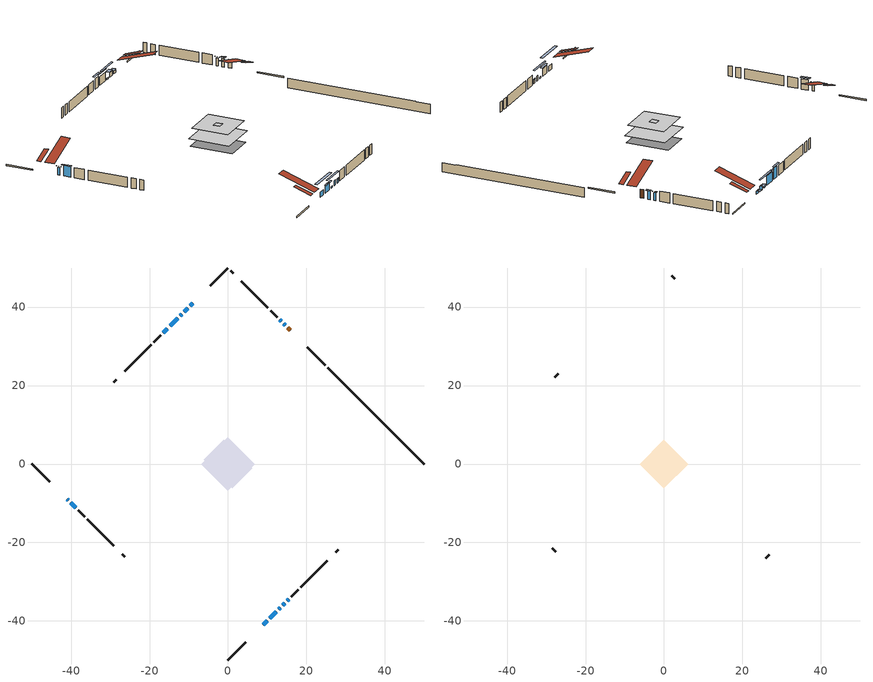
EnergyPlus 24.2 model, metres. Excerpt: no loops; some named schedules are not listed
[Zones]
conditioned space
 floor outside (Floor1 construction): -2.98,0 0,2.98 2.98,0 0,-2.98 z1.25
 floor adiabatic (AdiabaticFloorConstruction): -6.85,0 0,6.85 6.85,0 0,-6.85 z1.25
 floor foundation (Slab1 construction): -6.12,1.06 -1.06,6.12 6.12,-1.06 1.06,-6.12 z-1.04
 wall outside (RimJoist1 construction): 0,-49.94 4.59,-45.36 / -49.94,0 -45.36,-4.59 / 0,49.94 -4.59,45.36 / 24.82,25.12 20.24,29.71 z1.25:1.55
 wall outside (AdiabaticWallConstruction 1): 15.9,34.04 15.24,34.7 z1.25:3.28
 wall outside (AdiabaticWallConstruction): 14.58,35.36 14.19,35.75 z1.25:3.23; -8.92,41.02 -9.57,40.37 z1.25:1.84; -10.23,39.72 -11.09,38.85 z1.25:2.32; 8.92,-41.02 10,-39.94 / 14.01,-35.93 14.46,-35.48 z1.25:2.47; 10.66,-39.28 12.27,-37.67 z1.25:3.03; -41.02,-8.92 -40.69,-9.25 / 13.53,36.41 13.21,36.73 z1.25:3.08; -11.74,38.2 -12.17,37.77 / 12.93,-37.01 13.36,-36.58 z1.25:1.59; -12.83,37.12 -14.77,35.18 z1.25:3.38; -15.42,34.52 -16.54,33.4 z1.25:3.84; -40.04,-9.9 -38.85,-11.09 z1.25:3.74; 15.11,-34.83 15.51,-34.43 z1.25:2.14
 wall outside (Wall1 construction): 16.17,-33.77 17.88,-32.06 / -38.2,-11.75 -36.48,-13.46 / -17.19,32.75 -18.91,31.04 / 12.55,37.39 10.84,39.1 z1.25:3.69
 wall outside (Wall2 construction): 18.53,-31.41 25.29,-24.65 / -35.83,-14.11 -29.07,-20.87 / -19.56,30.38 -26.32,23.62 / 10.18,39.76 3.42,46.52 z1.25:3.69
 wall outside (Wall5 construction): 27.43,-22.51 28.06,-21.88 / -26.93,-23.01 -26.3,-23.64 / -28.46,21.48 -29.09,20.85 / 1.28,48.66 0.66,49.28 z1.25:3.69
 wall foundation (FoundationWall1 construction): 25.48,24.46,-1.04 25.48,24.46,1.25 47.49,2.45,1.25 47.49,2.45,1.13 49.94,0,1.13 49.94,0,-1.04
 window (WindowConstruction): 14.58,35.36 14.19,35.75 z1.25:3.23
 window (WindowConstruction 5): -8.92,41.02 -9.57,40.37 z1.25:1.84
 window (WindowConstruction 6): -10.23,39.71 -11.09,38.85 z1.25:2.32
 window (WindowConstruction 7): 8.92,-41.02 10,-39.94 z1.25:2.47
 window (WindowConstruction 8): 10.66,-39.28 12.27,-37.67 z1.25:3.03
 window (WindowConstruction 9): -41.02,-8.92 -40.69,-9.25 z1.25:3.08
 window (WindowConstruction 12): -11.75,38.2 -12.17,37.77 z1.25:1.59
 window (WindowConstruction 13): 12.93,-37.01 13.35,-36.59 z1.25:1.59
 window (WindowConstruction 1): -12.83,37.12 -14.77,35.18 z1.25:3.38
 window (WindowConstruction 2): -15.42,34.52 -16.54,33.4 z1.25:3.84
 window (WindowConstruction 3): -40.04,-9.9 -38.85,-11.09 z1.25:3.74
 window (WindowConstruction 10): 14.01,-35.93 14.46,-35.48 z1.25:2.47
 window (WindowConstruction 11): 15.12,-34.83 15.51,-34.43 z1.25:2.14
 window (WindowConstruction 4): 13.53,36.41 13.21,36.73 z1.25:3.08
 door (Door): 15.9,34.04 15.24,34.7 z1.25:3.28
 ceiling adiabatic (AdiabaticFloorConstruction): 0,-6.85 6.85,0 0,6.85 -6.85,0 z1.25
 roof outside (Roof1 construction): 6,-43.94,3.69 3.13,-41.08,5.04 2.38,-41.83,5.04 5.24,-44.7,3.69; -43.94,-6,3.69 -41.08,-3.13,5.04 -41.83,-2.38,5.04 -44.7,-5.24,3.69; -6,43.94,3.69 -3.13,41.08,5.04 -2.38,41.83,5.04 -5.24,44.7,3.69; 18.82,31.12,3.69 15.96,28.25,5.04 16.71,27.5,5.04 19.58,30.36,3.69
attic - vented
 floor to conditioned space (Floor2 construction Reversed): -1.16,0 0,1.16 1.16,0 0,-1.16 z3.69
 floor to conditioned space (Floor3 construction Reversed): -6.17,0 0,6.17 6.17,0 0,-6.17 z3.69
 wall outside (Wall3 construction): 25.95,-23.99 26.78,-23.16 / -28.41,-21.53 -27.59,-22.36 / -26.98,22.96 -27.8,22.14 / 2.77,47.17 1.94,48 z1.25:3.69
 roof outside (Roof2 construction): 8.27,-41.68,3.69 2.15,-35.56,6.57 0.54,-37.17,6.57 6.65,-43.29,3.69; -41.68,-8.27,3.69 -35.56,-2.15,6.57 -37.17,-0.54,6.57 -43.29,-6.65,3.69; -8.27,41.68,3.69 -2.15,35.56,6.57 -0.54,37.17,6.57 -6.65,43.29,3.69; 16.56,33.39,3.69 10.44,27.27,6.57 12.05,25.66,6.57 18.17,31.77,3.69
shading: 13.98,35.96 14.79,35.15 15.12,35.47 14.3,36.29 z3.53; -9.67,40.27 -8.82,41.12 -9.46,41.77 -10.32,40.91 z1.98; -11.19,38.75 -10.12,39.82 -10.77,40.46 -11.84,39.39 z2.47; 12.16,-37.78 6.77,-43.18 7.2,-43.61 12.59,-38.21 z5.52; 12.49,-37.46 10.45,-39.49 10.77,-39.82 12.81,-37.78 z3.33; -40.48,-9.46 -41.23,-8.71 -41.34,-8.82 -40.59,-9.56 z3.38; -14.01,35.93 -9.9,40.04 -10.19,40.33 -14.3,36.22 z4.19; 15.2,-34.74 11.09,-38.85 11.38,-39.15 15.49,-35.03 z4.19; -15.2,34.74 -12.39,37.55 -12.61,37.76 -15.41,34.96 z3.99; -16.97,32.97 -14.99,34.95 -15.2,35.16 -17.18,33.18 z4.45; -38.64,-11.3 -40.25,-9.69 -40.68,-10.12 -39.07,-11.73 z4.04; 15.61,-34.33 15.01,-34.93 15.12,-35.04 15.72,-34.43 z2.29; 13,36.94 13.74,36.2 13.85,36.3 13.1,37.05 z3.38
[Building]
Building 1: Terrain=Suburbs
[Site:Location]
Montreal Mirabel Intl AP_QC: Latitude {deg}=45.68; Longitude {deg}=-74.03; Time Zone {hr}=-5; Elevation {m}=82; Keep Site Location Information=Yes
[Site:GroundTemperature:Shallow]
0.642858, -1.75623, -1.94836, -0.80987, 3.76054, 8.30966, 12.2535, 14.7518, 14.9641, 12.9321, 9.08883, 4.67926
[Site:WaterMainsTemperature]
Calculation Method=Schedule; Temperature Schedule=mains temperature schedule
[Material] Roughness=Rough; Thermal Absorptance=0.9
Name | Thickness {m} | Conductivity {W/m-K} | Density {kg/m3} | Specific Heat {J/kg-K} | Solar Absorptance | Visible Absorptance
asphalt or fiberglass shingles | 0.00635 | 0.162714 | 1121.4 | 1465.45 | 0.4 | 0.4
ceiling loosefill ins | 0.169333 | 0.0480833 | 16.02 | 1046.75 | 0.7 | 0.7
ceiling stud and cavity | 0.1397 | 0.156175 | 65.682 | 1177.47 | 0.7 | 0.7
ceiling stud and cavity 1 | 0.1397 | 0.138218 | 65.682 | 1177.47 | 0.7 | 0.7
concrete 4.0 in. | 0.1016 | 1.803125 | 2242.8 | 837.4 | 0.7 | 0.7
concrete 8.0 in. | 0.2032 | 1.803125 | 2242.8 | 837.4 | 0.7 | 0.7
door material | 0.04445 | 0.0451087 | 512.64 | 1214.23 | 0.7 | 0.7
exterior vertical ins | 0.0298413 | 0.029427 | 32.04 | 1214.23 | 0.7 | 0.7
floor covering | 0.0127 | 0.0433444 | 54.468 | 1339.84 | 0.6 | 0.6
floor rigid ins; rim joist rigid ins; wall rigid ins | 0.051816 | 0.029427 | 32.04 | 1214.23 | 0.7 | 0.7
floor rigid ins 1; wall rigid ins 1 | 0.512978 | 0.029427 | 32.04 | 1214.23 | 0.7 | 0.7
floor stud and cavity | 0.1397 | 0.0890235 | 92.3553 | 1139.71 | 0.7 | 0.7
floor stud and cavity 1 | 0.1397 | 1.75129 | 37.0049 | 1207.88 | 0.7 | 0.7
furniture material conditioned space 1 | 0.1524 | 0.115458 | 640.8 | 1214.23 | 0.6 | 0.6
gypsum board | 0.0127 | 0.160291 | 801 | 837.4 | 0.6 | 0.6
gypsum board 1 | 0.0127 | 0.160291 | 801 | 837.4 | 0.7 | 0.7
osb sheathing 0.5 in. | 0.0127 | 0.115458 | 512.64 | 1214.23 | 0.7 | 0.7
osb sheathing 0.75 in. | 0.01905 | 0.115458 | 512.64 | 1214.23 | 0.7 | 0.7
osb sheathing 2.0 in. | 0.0508 | 0.115458 | 512.64 | 1214.23 | 0.7 | 0.7
rim joist stud and cavity | 0.0508 | 0.256263 | 125.044 | 1163.47 | 0.6 | 0.6
roof rigid ins | 0.103632 | 0.029427 | 32.04 | 1214.23 | 0.7 | 0.7
roof stud and cavity | 0.2032 | 0.318096 | 78.34581 | 1123.46 | 0.7 | 0.7
wall stud and cavity | 0.1397 | 0.188455 | 139.0536 | 1170.24 | 0.7 | 0.7
wall stud and cavity 1 | 0.1397 | 0.0810402 | 139.0536 | 1170.24 | 0.7 | 0.7
wall stud and cavity 2 | 0.0889 | 6.1454 | 50.32683 | 1063.81 | 0.6 | 0.6
wall stud and cavity 3 | 0.1397 | 0.119607 | 139.0536 | 1170.24 | 0.7 | 0.7
wall stud and cavity 4 | 0.0889 | 0.380278 | 52.3479 | 1209.89 | 0.7 | 0.7
wall stud and cavity 5 | 0.0889 | 0.391764 | 83.0341 | 1211.67 | 0.7 | 0.7
wood siding | 0.0254 | 0.102417 | 544.68 | 1172.36 | 0.4 | 0.4
wood siding 1 | 0.00254 | 0.102417 | 544.68 | 1172.36 | 0.4 | 0.4
wood siding 2; wood siding 3; wood siding 4 | 0.0254 | 0.102417 | 544.68 | 1172.36 | 0.7 | 0.7
[WindowMaterial:SimpleGlazingSystem]
Name | U-Factor {W/m2-K} | Solar Heat Gain Coefficient
WindowMaterial | 2.96562 | 0.63
WindowMaterial 1 | 2.906 | 0.64
WindowMaterial 10 | 2.765186 | 0.49
WindowMaterial 11 | 8.076955 | 0.45
WindowMaterial 2 | 2.89351 | 0.66
WindowMaterial 3 | 2.963916 | 0.6
WindowMaterial 4 | 2.992306 | 0.6
WindowMaterial 5 | 5.37877 | 0.62
WindowMaterial 6 | 4.53275 | 0.66
WindowMaterial 7 | 4.25509 | 0.68
WindowMaterial 8 | 3.80029 | 0.7
WindowMaterial 9 | 3.10359 | 0.5
[Construction]
AdiabaticFloorConstruction: floor stud and cavity 1, floor rigid ins 1, osb sheathing 0.75 in., floor covering
AdiabaticWallConstruction: wood siding 3, wall rigid ins 1, wall stud and cavity 4, gypsum board
AdiabaticWallConstruction 1: wood siding 4, wall rigid ins 1, wall stud and cavity 4, gypsum board
Door: door material
Floor1 construction: floor stud and cavity, floor rigid ins, osb sheathing 0.75 in., floor covering
Floor2 construction Reversed: gypsum board, ceiling stud and cavity, ceiling loosefill ins
Floor3 construction Reversed: gypsum board, ceiling stud and cavity 1, ceiling loosefill ins
FoundationWall1 construction: concrete 8.0 in., gypsum board 1
furniture construction conditioned space 1: furniture material conditioned space 1
PartitionWallConstruction: gypsum board, wall stud and cavity 5, gypsum board
RimJoist1 construction: wood siding 2, rim joist rigid ins, osb sheathing 2.0 in., rim joist stud and cavity
Roof1 construction: asphalt or fiberglass shingles, roof rigid ins, osb sheathing 0.75 in., roof stud and cavity, gypsum board
Roof2 construction: asphalt or fiberglass shingles
Slab1 construction: concrete 4.0 in.
Wall1 construction: wood siding, wall rigid ins, osb sheathing 0.5 in., wall stud and cavity, gypsum board
Wall2 construction: wood siding, osb sheathing 0.5 in., wall stud and cavity 1, gypsum board
Wall3 construction: wood siding 1, wall stud and cavity 2
Wall5 construction: wood siding, osb sheathing 0.5 in., wall stud and cavity 3, gypsum board
WindowConstruction: WindowMaterial
WindowConstruction 1: WindowMaterial 1
WindowConstruction 10: WindowMaterial 9
WindowConstruction 11: WindowMaterial 10
WindowConstruction 12; WindowConstruction 13: WindowMaterial 11
WindowConstruction 2: WindowMaterial 2
WindowConstruction 3: WindowMaterial 3
WindowConstruction 4; WindowConstruction 9: WindowMaterial 4
WindowConstruction 5: WindowMaterial 5
WindowConstruction 6: WindowMaterial 6
WindowConstruction 7: WindowMaterial 7
WindowConstruction 8: WindowMaterial 8
[Zone] Multiplier=1; Part of Total Floor Area=Yes
Name | Volume {m3}
attic - vented | 36.867
conditioned space | 406.7
[Space]
Name | Zone | Volume {m3}
attic - vented 1 | attic - vented | 36.867
conditioned space 1 | conditioned space | 406.7
[ZoneInfiltration:EffectiveLeakageArea]
infil attic - vented 1: Zone or Space=attic - vented 1; Schedule=Always On Discrete; Effective Air Leakage Area {cm2}=3636.92; Stack Coefficient=0.000369975; Wind Coefficient=1.29959e-05
[ZoneMixing]
whole house fan mix: Zone or Space=attic - vented; Schedule=Always On Continuous; Design Flow Rate Calculation Method=Flow/Zone; Design Flow Rate {m3/s}=0; Source Zone or Space=conditioned space
[SurfaceProperty:ExposedFoundationPerimeter]
Slab1: Exposed Perimeter Calculation Method=TotalExposedPerimeter; Total Exposed Perimeter {m}=34.596
[InternalMass] Zone or ZoneList=conditioned space; Space or SpaceList=conditioned space 1
Name | Construction | Surface Area {m2}
furniture mass conditioned space 1 | furniture construction conditioned space 1 | 73.6839
partition wall mass | PartitionWallConstruction | 184.21
[Lights]
interior lighting: Zone or ZoneList or Space or SpaceList=conditioned space 1; Schedule=interior lighting schedule; Design Level Calculation Method=LightingLevel; Lighting Level {W}=343.2; Return Air Fraction=0; Fraction Radiant=0.6; Fraction Visible=0.2; Fraction Replaceable=1
[People]
occupants: Zone or ZoneList or Space or SpaceList=conditioned space 1; Number of People Schedule=occupants schedule; Number of People Calculation Method=People; Number of People=3; Fraction Radiant=0.314171; Sensible Heat Fraction=0.56303; Activity Level Schedule=occupants activity schedule; Carbon Dioxide Generation Rate {m3/s-W}=0; Enable ASHRAE 55 Comfort Warnings=No; Mean Radiant Temperature Calculation Type=EnclosureAveraged
[ElectricEquipment] Zone or ZoneList or Space or SpaceList=conditioned space 1; Design Level Calculation Method=EquipmentLevel
Name | Schedule | Design Level {W} | Fraction Latent | Fraction Radiant | Fraction Lost
clothes dryer | clothes dryer schedule | 140.772 | 0.015 | 0.081 | 0.85
clothes washer | clothes washer schedule | 32.1985 | 0.03 | 0.162 | 0.7
cooking range | cooking range schedule | 215.147 | 0.08 | 0.432 | 0.2
dishwasher | dishwasher schedule | 66.8632 | 0.3 | 0.18 | 0.4
fridge | fridge schedule | 72.9452 | 0 | 0.6 | 0
mech vent bath fan 0 | mech vent bath fan 0 schedule | 50.2 | 0 | 0 | 1
mech vent house fan | mech vent house fan schedule | 0 | 0 | 0 | 1
mech vent house fan cfis | mech vent house fan cfis schedule | 0 | 0 | 0 | 0
mech vent range fan 0 | mech vent range fan 0 schedule | 57 | 0 | 0 | 1
misc plug loads | misc plug loads schedule | 494.7 | 0.045 | 0.513 | 0.1
whole house fan | Always On Discrete | 0 | 0 | 0 | 1
[OtherEquipment] Zone or ZoneList or Space or SpaceList=conditioned space 1; Design Level Calculation Method=EquipmentLevel
Name | Fuel Type | Schedule | Design Level {W} | Fraction Latent | Fraction Radiant | Fraction Lost
clothes dryer 1 | Electricity | clothes dryer schedule | 0 | 0.015 | 0.081 | 0.85
cooking range 1 | Electricity | cooking range schedule | 0 | 0.08 | 0.432 | 0.2
general water use latent | None | general water use schedule | 62.594 | 1 | 0 | 0
general water use sensible | None | general water use schedule | -61.6891 | 0 | 0.6 | 0
mech vent house fan latent load | None | Always On Discrete | 0 | 1 | 0 | 0
mech vent house fan sensible load | None | Always On Discrete | 0 | 0 | 0 | 0
water heater energy adjustment1 | Electricity | Always On Discrete | 0.01 | 0 | 0 | 1
[ZoneInfiltration:DesignFlowRate] Zone or ZoneList or Space or SpaceList=conditioned space 1; Schedule=Always On Discrete; Design Flow Rate Calculation Method=Flow/Zone; Design Flow Rate {m3/s}=0
infil flow; natural vent flow; whole house fan flow
[ZoneControl:Thermostat]
conditioned space Thermostat: Zone or ZoneList=conditioned space; Control Type Schedule=conditioned space Thermostat Schedule; Control 1=conditioned space temperature setpoint; Temperature Difference Between Cutout And Setpoint {deltaC}=0
[ThermostatSetpoint:DualSetpoint]
conditioned space temperature setpoint: Heating Setpoint Temperature Schedule=heating setpoint; Cooling Setpoint Temperature Schedule=cooling setpoint
[Zone equipment]
conditioned space: electric baseboard
[Foundation:Kiva]
Foundation Kiva 1: Initial Indoor Air Temperature {C}=18; Wall Height Above Grade {m}=1.24998; Wall Depth Below Slab {m}=0.2032; Custom Block Material Name 1=exterior vertical ins; Custom Block Depth 1 {m}=2.28999; Custom Block X Position 1 {m}=0.2159; Custom Block Z Position 1 {m}=0
[Foundation:Kiva:Settings]
Soil Conductivity {W/m-K}=0.849921; Soil Density {kg/m3}=1842.3; Soil Specific Heat {J/kg-K}=418.7; Ground Solar Absorptivity=0.9; Ground Thermal Absorptivity=0.9; Ground Surface Roughness {m}=0.03; Far-Field Width {m}=40; Deep-Ground Boundary Condition=ZeroFlux; Deep-Ground Depth {m}=40; Minimum Cell Dimension {m}=0.2; Maximum Cell Growth Coefficient=3; Simulation Timestep=Timestep
[Exterior:Lights]
exterior lighting: Schedule=exterior lighting schedule; Design Level {W}=75.6
[EnergyManagementSystem:Sensor] Output:Variable or Output:Meter Index Key=conditioned space
Name | Output:Variable or Output:Meter
conditioned_space_clg_unmet_s | Zone Cooling Setpoint Not Met Time
conditioned_space_htg_unmet_s | Zone Heating Setpoint Not Met Time
fridge_tin_s; tin_s; tin_s_1 | Zone Mean Air Temperature
tout_s | Zone Outdoor Air Drybulb Temperature
win_s | Zone Air Humidity Ratio
[Schedule:Constant]
Name | Hourly Value
Always On Continuous; mech vent house fan schedule; mech vent house fan cfis schedule; Always On Discrete | 1
occupants activity schedule | 117.228
fridge schedule | 0
[Schedule:Week:Daily]
interior lighting schedule Week Rule - Jan1-Jan27: interior lighting schedule day, interior lighting schedule day, interior lighting schedule day, interior lighting schedule day, interior lighting schedule day, interior lighting schedule day, interior lighting schedule day, interior lighting schedule default day, interior lighting schedule default day, interior lighting schedule default day, interior lighting schedule default day, interior lighting schedule default day
interior lighting schedule Week Rule - Jan28-Feb3: interior lighting schedule day, interior lighting schedule day, interior lighting schedule day, interior lighting schedule day, interior lighting schedule day 1, interior lighting schedule day 1, interior lighting schedule day 1, interior lighting schedule default day, interior lighting schedule default day, interior lighting schedule default day, interior lighting schedule default day, interior lighting schedule default day
interior lighting schedule Week Rule - Feb4-Feb24: interior lighting schedule day 1, interior lighting schedule day 1, interior lighting schedule day 1, interior lighting schedule day 1, interior lighting schedule day 1, interior lighting schedule day 1, interior lighting schedule day 1, interior lighting schedule default day, interior lighting schedule default day, interior lighting schedule default day, interior lighting schedule default day, interior lighting schedule default day
interior lighting schedule Week Rule - Feb25-Mar3: interior lighting schedule day 1, interior lighting schedule day 1, interior lighting schedule day 1, interior lighting schedule day 1, interior lighting schedule day 2, interior lighting schedule day 2, interior lighting schedule day 2, interior lighting schedule default day, interior lighting schedule default day, interior lighting schedule default day, interior lighting schedule default day, interior lighting schedule default day
interior lighting schedule Week Rule - Mar4-Mar31: interior lighting schedule day 2, interior lighting schedule day 2, interior lighting schedule day 2, interior lighting schedule day 2, interior lighting schedule day 2, interior lighting schedule day 2, interior lighting schedule day 2, interior lighting schedule default day, interior lighting schedule default day, interior lighting schedule default day, interior lighting schedule default day, interior lighting schedule default day
interior lighting schedule Week Rule - Apr1-Apr28: interior lighting schedule day 3, interior lighting schedule day 3, interior lighting schedule day 3, interior lighting schedule day 3, interior lighting schedule day 3, interior lighting schedule day 3, interior lighting schedule day 3, interior lighting schedule default day, interior lighting schedule default day, interior lighting schedule default day, interior lighting schedule default day, interior lighting schedule default day
interior lighting schedule Week Rule - Apr29-May5: interior lighting schedule day 3, interior lighting schedule day 3, interior lighting schedule day 4, interior lighting schedule day 4, interior lighting schedule day 4, interior lighting schedule day 4, interior lighting schedule day 4, interior lighting schedule default day, interior lighting schedule default day, interior lighting schedule default day, interior lighting schedule default day, interior lighting schedule default day
interior lighting schedule Week Rule - May6-May26: interior lighting schedule day 4, interior lighting schedule day 4, interior lighting schedule day 4, interior lighting schedule day 4, interior lighting schedule day 4, interior lighting schedule day 4, interior lighting schedule day 4, interior lighting schedule default day, interior lighting schedule default day, interior lighting schedule default day, interior lighting schedule default day, interior lighting schedule default day
interior lighting schedule Week Rule - May27-Jun2: interior lighting schedule day 4, interior lighting schedule day 4, interior lighting schedule day 4, interior lighting schedule day 4, interior lighting schedule day 4, interior lighting schedule day 5, interior lighting schedule day 5, interior lighting schedule default day, interior lighting schedule default day, interior lighting schedule default day, interior lighting schedule default day, interior lighting schedule default day
interior lighting schedule Week Rule - Jun3-Jun30: interior lighting schedule day 5, interior lighting schedule day 5, interior lighting schedule day 5, interior lighting schedule day 5, interior lighting schedule day 5, interior lighting schedule day 5, interior lighting schedule day 5, interior lighting schedule default day, interior lighting schedule default day, interior lighting schedule default day, interior lighting schedule default day, interior lighting schedule default day
interior lighting schedule Week Rule - Jul1-Jul28: interior lighting schedule day 6, interior lighting schedule day 6, interior lighting schedule day 6, interior lighting schedule day 6, interior lighting schedule day 6, interior lighting schedule day 6, interior lighting schedule day 6, interior lighting schedule default day, interior lighting schedule default day, interior lighting schedule default day, interior lighting schedule default day, interior lighting schedule default day
interior lighting schedule Week Rule - Jul29-Aug4: interior lighting schedule day 6, interior lighting schedule day 6, interior lighting schedule day 6, interior lighting schedule day 7, interior lighting schedule day 7, interior lighting schedule day 7, interior lighting schedule day 7, interior lighting schedule default day, interior lighting schedule default day, interior lighting schedule default day, interior lighting schedule default day, interior lighting schedule default day
interior lighting schedule Week Rule - Aug5-Aug25: interior lighting schedule day 7, interior lighting schedule day 7, interior lighting schedule day 7, interior lighting schedule day 7, interior lighting schedule day 7, interior lighting schedule day 7, interior lighting schedule day 7, interior lighting schedule default day, interior lighting schedule default day, interior lighting schedule default day, interior lighting schedule default day, interior lighting schedule default day
interior lighting schedule Week Rule - Aug26-Sep1: interior lighting schedule day 7, interior lighting schedule day 7, interior lighting schedule day 7, interior lighting schedule day 7, interior lighting schedule day 7, interior lighting schedule day 7, interior lighting schedule day 8, interior lighting schedule default day, interior lighting schedule default day, interior lighting schedule default day, interior lighting schedule default day, interior lighting schedule default day
interior lighting schedule Week Rule - Sep2-Sep29: interior lighting schedule day 8, interior lighting schedule day 8, interior lighting schedule day 8, interior lighting schedule day 8, interior lighting schedule day 8, interior lighting schedule day 8, interior lighting schedule day 8, interior lighting schedule default day, interior lighting schedule default day, interior lighting schedule default day, interior lighting schedule default day, interior lighting schedule default day
interior lighting schedule Week Rule - Sep30-Oct6: interior lighting schedule day 8, interior lighting schedule day 9, interior lighting schedule day 9, interior lighting schedule day 9, interior lighting schedule day 9, interior lighting schedule day 9, interior lighting schedule day 9, interior lighting schedule default day, interior lighting schedule default day, interior lighting schedule default day, interior lighting schedule default day, interior lighting schedule default day
interior lighting schedule Week Rule - Oct7-Oct27: interior lighting schedule day 9, interior lighting schedule day 9, interior lighting schedule day 9, interior lighting schedule day 9, interior lighting schedule day 9, interior lighting schedule day 9, interior lighting schedule day 9, interior lighting schedule default day, interior lighting schedule default day, interior lighting schedule default day, interior lighting schedule default day, interior lighting schedule default day
interior lighting schedule Week Rule - Oct28-Nov3: interior lighting schedule day 9, interior lighting schedule day 9, interior lighting schedule day 9, interior lighting schedule day 9, interior lighting schedule day 10, interior lighting schedule day 10, interior lighting schedule day 10, interior lighting schedule default day, interior lighting schedule default day, interior lighting schedule default day, interior lighting schedule default day, interior lighting schedule default day
interior lighting schedule Week Rule - Nov4-Nov24: interior lighting schedule day 10, interior lighting schedule day 10, interior lighting schedule day 10, interior lighting schedule day 10, interior lighting schedule day 10, interior lighting schedule day 10, interior lighting schedule day 10, interior lighting schedule default day, interior lighting schedule default day, interior lighting schedule default day, interior lighting schedule default day, interior lighting schedule default day
interior lighting schedule Week Rule - Nov25-Dec1: interior lighting schedule day 10, interior lighting schedule day 10, interior lighting schedule day 10, interior lighting schedule day 10, interior lighting schedule day 10, interior lighting schedule day 10, interior lighting schedule day 11, interior lighting schedule default day, interior lighting schedule default day, interior lighting schedule default day, interior lighting schedule default day, interior lighting schedule default day
interior lighting schedule Week Rule - Dec2-Dec31: interior lighting schedule day 11, interior lighting schedule day 11, interior lighting schedule day 11, interior lighting schedule day 11, interior lighting schedule day 11, interior lighting schedule day 11, interior lighting schedule day 11, interior lighting schedule default day, interior lighting schedule default day, interior lighting schedule default day, interior lighting schedule default day, interior lighting schedule default day
occupants schedule Week Rule - Jan1-Dec31: occupants schedule day, occupants schedule day, occupants schedule day, occupants schedule day, occupants schedule day, occupants schedule day, occupants schedule day, occupants schedule default day, occupants schedule default day, occupants schedule default day, occupants schedule default day, occupants schedule default day
clothes dryer schedule Week Rule - Jan1-Dec31: clothes dryer schedule day, clothes dryer schedule day, clothes dryer schedule day, clothes dryer schedule day, clothes dryer schedule day, clothes dryer schedule day, clothes dryer schedule day, clothes dryer schedule default day, clothes dryer schedule default day, clothes dryer schedule default day, clothes dryer schedule default day, clothes dryer schedule default day
clothes washer schedule Week Rule - Jan1-Dec31: clothes washer schedule day, clothes washer schedule day, clothes washer schedule day, clothes washer schedule day, clothes washer schedule day, clothes washer schedule day, clothes washer schedule day, clothes washer schedule default day, clothes washer schedule default day, clothes washer schedule default day, clothes washer schedule default day, clothes washer schedule default day
cooking range schedule Week Rule - Jan1-Dec31: cooking range schedule day, cooking range schedule day, cooking range schedule day, cooking range schedule day, cooking range schedule day, cooking range schedule day, cooking range schedule day, cooking range schedule default day, cooking range schedule default day, cooking range schedule default day, cooking range schedule default day, cooking range schedule default day
dishwasher schedule Week Rule - Jan1-Dec31: dishwasher schedule day, dishwasher schedule day, dishwasher schedule day, dishwasher schedule day, dishwasher schedule day, dishwasher schedule day, dishwasher schedule day, dishwasher schedule default day, dishwasher schedule default day, dishwasher schedule default day, dishwasher schedule default day, dishwasher schedule default day
mech vent bath fan 0 schedule Week Rule - Jan1-Dec31: mech vent bath fan 0 schedule day, mech vent bath fan 0 schedule day, mech vent bath fan 0 schedule day, mech vent bath fan 0 schedule day, mech vent bath fan 0 schedule day, mech vent bath fan 0 schedule day, mech vent bath fan 0 schedule day, mech vent bath fan 0 schedule default day, mech vent bath fan 0 schedule default day, mech vent bath fan 0 schedule default day, mech vent bath fan 0 schedule default day, mech vent bath fan 0 schedule default day
mech vent range fan 0 schedule Week Rule - Jan1-Dec31: mech vent range fan 0 schedule day, mech vent range fan 0 schedule day, mech vent range fan 0 schedule day, mech vent range fan 0 schedule day, mech vent range fan 0 schedule day, mech vent range fan 0 schedule day, mech vent range fan 0 schedule day, mech vent range fan 0 schedule default day, mech vent range fan 0 schedule default day, mech vent range fan 0 schedule default day, mech vent range fan 0 schedule default day, mech vent range fan 0 schedule default day
misc plug loads schedule Week Rule - Jan1-Dec31: misc plug loads schedule day, misc plug loads schedule day, misc plug loads schedule day, misc plug loads schedule day, misc plug loads schedule day, misc plug loads schedule day, misc plug loads schedule day, misc plug loads schedule default day, misc plug loads schedule default day, misc plug loads schedule default day, misc plug loads schedule default day, misc plug loads schedule default day
general water use schedule Week Rule - Jan1-Dec31: general water use schedule day, general water use schedule day, general water use schedule day, general water use schedule day, general water use schedule day, general water use schedule day, general water use schedule day, general water use schedule default day, general water use schedule default day, general water use schedule default day, general water use schedule default day, general water use schedule default day
exterior lighting schedule Week Rule - Jan1-Jan27: exterior lighting schedule day, exterior lighting schedule day, exterior lighting schedule day, exterior lighting schedule day, exterior lighting schedule day, exterior lighting schedule day, exterior lighting schedule day, exterior lighting schedule default day, exterior lighting schedule default day, exterior lighting schedule default day, exterior lighting schedule default day, exterior lighting schedule default day
exterior lighting schedule Week Rule - Jan28-Feb3: exterior lighting schedule day, exterior lighting schedule day, exterior lighting schedule day, exterior lighting schedule day, exterior lighting schedule day 1, exterior lighting schedule day 1, exterior lighting schedule day 1, exterior lighting schedule default day, exterior lighting schedule default day, exterior lighting schedule default day, exterior lighting schedule default day, exterior lighting schedule default day
exterior lighting schedule Week Rule - Feb4-Feb24: exterior lighting schedule day 1, exterior lighting schedule day 1, exterior lighting schedule day 1, exterior lighting schedule day 1, exterior lighting schedule day 1, exterior lighting schedule day 1, exterior lighting schedule day 1, exterior lighting schedule default day, exterior lighting schedule default day, exterior lighting schedule default day, exterior lighting schedule default day, exterior lighting schedule default day
exterior lighting schedule Week Rule - Feb25-Mar3: exterior lighting schedule day 1, exterior lighting schedule day 1, exterior lighting schedule day 1, exterior lighting schedule day 1, exterior lighting schedule day 2, exterior lighting schedule day 2, exterior lighting schedule day 2, exterior lighting schedule default day, exterior lighting schedule default day, exterior lighting schedule default day, exterior lighting schedule default day, exterior lighting schedule default day
exterior lighting schedule Week Rule - Mar4-Mar31: exterior lighting schedule day 2, exterior lighting schedule day 2, exterior lighting schedule day 2, exterior lighting schedule day 2, exterior lighting schedule day 2, exterior lighting schedule day 2, exterior lighting schedule day 2, exterior lighting schedule default day, exterior lighting schedule default day, exterior lighting schedule default day, exterior lighting schedule default day, exterior lighting schedule default day
exterior lighting schedule Week Rule - Apr1-Apr28: exterior lighting schedule day 3, exterior lighting schedule day 3, exterior lighting schedule day 3, exterior lighting schedule day 3, exterior lighting schedule day 3, exterior lighting schedule day 3, exterior lighting schedule day 3, exterior lighting schedule default day, exterior lighting schedule default day, exterior lighting schedule default day, exterior lighting schedule default day, exterior lighting schedule default day
exterior lighting schedule Week Rule - Apr29-May5: exterior lighting schedule day 3, exterior lighting schedule day 3, exterior lighting schedule day 4, exterior lighting schedule day 4, exterior lighting schedule day 4, exterior lighting schedule day 4, exterior lighting schedule day 4, exterior lighting schedule default day, exterior lighting schedule default day, exterior lighting schedule default day, exterior lighting schedule default day, exterior lighting schedule default day
exterior lighting schedule Week Rule - May6-May26: exterior lighting schedule day 4, exterior lighting schedule day 4, exterior lighting schedule day 4, exterior lighting schedule day 4, exterior lighting schedule day 4, exterior lighting schedule day 4, exterior lighting schedule day 4, exterior lighting schedule default day, exterior lighting schedule default day, exterior lighting schedule default day, exterior lighting schedule default day, exterior lighting schedule default day
[Schedule:Year]
interior lighting schedule: interior lighting schedule Week Rule - Jan1-Jan27, 1, 1, 1, 27, interior lighting schedule Week Rule - Jan28-Feb3, 1, 28, 2, 3, interior lighting schedule Week Rule - Feb4-Feb24, 2, 4, 2, 24, interior lighting schedule Week Rule - Feb25-Mar3, 2, 25, 3, 3, interior lighting schedule Week Rule - Mar4-Mar31, 3, 4, 3, 31, interior lighting schedule Week Rule - Apr1-Apr28, 4, 1, 4, 28, interior lighting schedule Week Rule - Apr29-May5, 4, 29, 5, 5, interior lighting schedule Week Rule - May6-May26, 5, 6, 5, 26, interior lighting schedule Week Rule - May27-Jun2, 5, 27, 6, 2, interior lighting schedule Week Rule - Jun3-Jun30, 6, 3, 6, 30, interior lighting schedule Week Rule - Jul1-Jul28, 7, 1, 7, 28, interior lighting schedule Week Rule - Jul29-Aug4, 7, 29, 8, 4, interior lighting schedule Week Rule - Aug5-Aug25, 8, 5, 8, 25, interior lighting schedule Week Rule - Aug26-Sep1, 8, 26, 9, 1, interior lighting schedule Week Rule - Sep2-Sep29, 9, 2, 9, 29, interior lighting schedule Week Rule - Sep30-Oct6, 9, 30, 10, 6, interior lighting schedule Week Rule - Oct7-Oct27, 10, 7, 10, 27, interior lighting schedule Week Rule - Oct28-Nov3, 10, 28, 11, 3, interior lighting schedule Week Rule - Nov4-Nov24, 11, 4, 11, 24, interior lighting schedule Week Rule - Nov25-Dec1, 11, 25, 12, 1, interior lighting schedule Week Rule - Dec2-Dec31, 12, 2, 12, 31
occupants schedule: occupants schedule Week Rule - Jan1-Dec31, 1, 1, 12, 31
clothes dryer schedule: clothes dryer schedule Week Rule - Jan1-Dec31, 1, 1, 12, 31
clothes washer schedule: clothes washer schedule Week Rule - Jan1-Dec31, 1, 1, 12, 31
cooking range schedule: cooking range schedule Week Rule - Jan1-Dec31, 1, 1, 12, 31
dishwasher schedule: dishwasher schedule Week Rule - Jan1-Dec31, 1, 1, 12, 31
mech vent bath fan 0 schedule: mech vent bath fan 0 schedule Week Rule - Jan1-Dec31, 1, 1, 12, 31
mech vent range fan 0 schedule: mech vent range fan 0 schedule Week Rule - Jan1-Dec31, 1, 1, 12, 31
misc plug loads schedule: misc plug loads schedule Week Rule - Jan1-Dec31, 1, 1, 12, 31
general water use schedule: general water use schedule Week Rule - Jan1-Dec31, 1, 1, 12, 31
exterior lighting schedule: exterior lighting schedule Week Rule - Jan1-Jan27, 1, 1, 1, 27, exterior lighting schedule Week Rule - Jan28-Feb3, 1, 28, 2, 3, exterior lighting schedule Week Rule - Feb4-Feb24, 2, 4, 2, 24, exterior lighting schedule Week Rule - Feb25-Mar3, 2, 25, 3, 3, exterior lighting schedule Week Rule - Mar4-Mar31, 3, 4, 3, 31, exterior lighting schedule Week Rule - Apr1-Apr28, 4, 1, 4, 28, exterior lighting schedule Week Rule - Apr29-May5, 4, 29, 5, 5, exterior lighting schedule Week Rule - May6-May26, 5, 6, 5, 26, exterior lighting schedule Week Rule - May27-Jun2, 5, 27, 6, 2, exterior lighting schedule Week Rule - Jun3-Jun30, 6, 3, 6, 30, exterior lighting schedule Week Rule - Jul1-Jul28, 7, 1, 7, 28, exterior lighting schedule Week Rule - Jul29-Aug4, 7, 29, 8, 4, exterior lighting schedule Week Rule - Aug5-Aug25, 8, 5, 8, 25, exterior lighting schedule Week Rule - Aug26-Sep1, 8, 26, 9, 1, exterior lighting schedule Week Rule - Sep2-Sep29, 9, 2, 9, 29, exterior lighting schedule Week Rule - Sep30-Oct6, 9, 30, 10, 6, exterior lighting schedule Week Rule - Oct7-Oct27, 10, 7, 10, 27, exterior lighting schedule Week Rule - Oct28-Nov3, 10, 28, 11, 3, exterior lighting schedule Week Rule - Nov4-Nov24, 11, 4, 11, 24, exterior lighting schedule Week Rule - Nov25-Dec1, 11, 25, 12, 1, exterior lighting schedule Week Rule - Dec2-Dec31, 12, 2, 12, 31
[Schedule:Compact]
conditioned space Thermostat Schedule: Through: 12/31, For: AllDays, Until: 24:00, 4
mains temperature schedule: Through: 01/01, For: AllDays, Until: 24:00, 5.61444, Through: 01/02, For: AllDays, Until: 24:00, 5.535, Through: 01/03, For: AllDays, Until: 24:00, 5.45667, Through: 01/04, For: AllDays, Until: 24:00, 5.37944, Through: 01/05, For: AllDays, Until: 24:00, 5.30333, Through: 01/06, For: AllDays, Until: 24:00, 5.22889, Through: 01/07, For: AllDays, Until: 24:00, 5.15611, Through: 01/08, For: AllDays, Until: 24:00, 5.08389, Through: 01/09, For: AllDays, Until: 24:00, 5.01333, Through: 01/10, For: AllDays, Until: 24:00, 4.94444, Through: 01/11, For: AllDays, Until: 24:00, 4.87667, Through: 01/12, For: AllDays, Until: 24:00, 4.81056, Through: 01/13, For: AllDays, Until: 24:00, 4.74556, Through: 01/14, For: AllDays, Until: 24:00, 4.68222, Through: 01/15, For: AllDays, Until: 24:00, 4.62056, Through: 01/16, For: AllDays, Until: 24:00, 4.56, Through: 01/17, For: AllDays, Until: 24:00, 4.50111, Through: 01/18, For: AllDays, Until: 24:00, 4.44389, Through: 01/19, For: AllDays, Until: 24:00, 4.38778, Through: 01/20, For: AllDays, Until: 24:00, 4.33389, Through: 01/21, For: AllDays, Until: 24:00, 4.28111, Through: 01/22, For: AllDays, Until: 24:00, 4.23, Through: 01/23, For: AllDays, Until: 24:00, 4.18056, Through: 01/24, For: AllDays, Until: 24:00, 4.13278, Through: 01/25, For: AllDays, Until: 24:00, 4.08667, Through: 01/26, For: AllDays, Until: 24:00, 4.04222, Through: 01/27, For: AllDays, Until: 24:00, 3.99944, Through: 01/28, For: AllDays, Until: 24:00, 3.95833, Through: 01/29, For: AllDays, Until: 24:00, 3.91889, Through: 01/30, For: AllDays, Until: 24:00, 3.88111, Through: 01/31, For: AllDays, Until: 24:00, 3.845, Through: 02/01, For: AllDays, Until: 24:00, 3.81056, Through: 02/02, For: AllDays, Until: 24:00, 3.77778, Through: 02/03, For: AllDays, Until: 24:00, 3.74722, Through: 02/04, For: AllDays, Until: 24:00, 3.71833, Through: 02/05, For: AllDays, Until: 24:00, 3.69056, Through: 02/06, For: AllDays, Until: 24:00, 3.66556, Through: 02/07, For: AllDays, Until: 24:00, 3.64167, Through: 02/08, For: AllDays, Until: 24:00, 3.61944, Through: 02/09, For: AllDays, Until: 24:00, 3.59944, Through: 02/10, For: AllDays, Until: 24:00, 3.58111, Through: 02/11, For: AllDays, Until: 24:00, 3.56444, Through: 02/12, For: AllDays, Until: 24:00, 3.55, Through: 02/13, For: AllDays, Until: 24:00, 3.53667, Through: 02/14, For: AllDays, Until: 24:00, 3.52556, Through: 02/15, For: AllDays, Until: 24:00, 3.51667, Through: 02/16, For: AllDays, Until: 24:00, 3.50889, Through: 02/17, For: AllDays, Until: 24:00, 3.50333, Through: 02/18, For: AllDays, Until: 24:00, 3.49944, Through: 02/19, For: AllDays, Until: 24:00, 3.49778, Through: 02/20, For: AllDays, Until: 24:00, 3.49778, Through: 02/21, For: AllDays, Until: 24:00, 3.49944, Through: 02/22, For: AllDays, Until: 24:00, 3.50278, Through: 02/23, For: AllDays, Until: 24:00, 3.50833, Through: 02/24, For: AllDays, Until: 24:00, 3.515, Through: 02/25, For: AllDays, Until: 24:00, 3.52444, Through: 02/26, For: AllDays, Until: 24:00, 3.535, Through: 02/27, For: AllDays, Until: 24:00, 3.54778, Through: 02/28, For: AllDays, Until: 24:00, 3.56222, Through: 03/01, For: AllDays, Until: 24:00, 3.57833, Through: 03/02, For: AllDays, Until: 24:00, 3.59667, Through: 03/03, For: AllDays, Until: 24:00, 3.61667, Through: 03/04, For: AllDays, Until: 24:00, 3.63833, Through: 03/05, For: AllDays, Until: 24:00, 3.66167, Through: 03/06, For: AllDays, Until: 24:00, 3.68667, Through: 03/07, For: AllDays, Until: 24:00, 3.71389, Through: 03/08, For: AllDays, Until: 24:00, 3.74278, Through: 03/09, For: AllDays, Until: 24:00, 3.77333, Through: 03/10, For: AllDays, Until: 24:00, 3.80556, Through: 03/11, For: AllDays, Until: 24:00, 3.83944, Through: 03/12, For: AllDays, Until: 24:00, 3.87556, Through: 03/13, For: AllDays, Until: 24:00, 3.91278, Through: 03/14, For: AllDays, Until: 24:00, 3.95222, Through: 03/15, For: AllDays, Until: 24:00, 3.99278, Through: 03/16, For: AllDays, Until: 24:00, 4.03556, Through: 03/17, For: AllDays, Until: 24:00, 4.08, Through: 03/18, For: AllDays, Until: 24:00, 4.12556, Through: 03/19, For: AllDays, Until: 24:00, 4.17333, Through: 03/20, For: AllDays, Until: 24:00, 4.22278, Through: 03/21, For: AllDays, Until: 24:00, 4.27333, Through: 03/22, For: AllDays, Until: 24:00, 4.32556, Through: 03/23, For: AllDays, Until: 24:00, 4.38, Through: 03/24, For: AllDays, Until: 24:00, 4.43556, Through: 03/25, For: AllDays, Until: 24:00, 4.49222, Through: 03/26, For: AllDays, Until: 24:00, 4.55111, Through: 03/27, For: AllDays, Until: 24:00, 4.61111, Through: 03/28, For: AllDays, Until: 24:00, 4.67278, Through: 03/29, For: AllDays, Until: 24:00, 4.73611, Through: 03/30, For: AllDays, Until: 24:00, 4.80056, Through: 03/31, For: AllDays, Until: 24:00, 4.86667, Through: 04/01, For: AllDays, Until: 24:00, 4.93444, Through: 04/02, For: AllDays, Until: 24:00, 5.00333, Through: 04/03, For: AllDays, Until: 24:00, 5.07333, Through: 04/04, For: AllDays, Until: 24:00, 5.145, Through: 04/05, For: AllDays, Until: 24:00, 5.21833, Through: 04/06, For: AllDays, Until: 24:00, 5.29222, Through: 04/07, For: AllDays, Until: 24:00, 5.36778, Through: 04/08, For: AllDays, Until: 24:00, 5.445, Through: 04/09, For: AllDays, Until: 24:00, 5.52333, Through: 04/10, For: AllDays, Until: 24:00, 5.60222, Through: 04/11, For: AllDays, Until: 24:00, 5.68278, Through: 04/12, For: AllDays, Until: 24:00, 5.765, Through: 04/13, For: AllDays, Until: 24:00, 5.84778, Through: 04/14, For: AllDays, Until: 24:00, 5.93167, Through: 04/15, For: AllDays, Until: 24:00, 6.01722, Through: 04/16, For: AllDays, Until: 24:00, 6.10333, Through: 04/17, For: AllDays, Until: 24:00, 6.19056, Through: 04/18, For: AllDays, Until: 24:00, 6.27889, Through: 04/19, For: AllDays, Until: 24:00, 6.36833, Through: 04/20, For: AllDays, Until: 24:00, 6.45833, Through: 04/21, For: AllDays, Until: 24:00, 6.55, Through: 04/22, For: AllDays, Until: 24:00, 6.64222, Through: 04/23, For: AllDays, Until: 24:00, 6.735, Through: 04/24, For: AllDays, Until: 24:00, 6.82944, Through: 04/25, For: AllDays, Until: 24:00, 6.92389, Through: 04/26, For: AllDays, Until: 24:00, 7.01944, Through: 04/27, For: AllDays, Until: 24:00, 7.11611, Through: 04/28, For: AllDays, Until: 24:00, 7.21333, Through: 04/29, For: AllDays, Until: 24:00, 7.31111, Through: 04/30, For: AllDays, Until: 24:00, 7.41, Through: 05/01, For: AllDays, Until: 24:00, 7.50944, Through: 05/02, For: AllDays, Until: 24:00, 7.60889, Through: 05/03, For: AllDays, Until: 24:00, 7.71, Through: 05/04, For: AllDays, Until: 24:00, 7.81111, Through: 05/05, For: AllDays, Until: 24:00, 7.91278, Through: 05/06, For: AllDays, Until: 24:00, 8.015, Through: 05/07, For: AllDays, Until: 24:00, 8.11778, Through: 05/08, For: AllDays, Until: 24:00, 8.22056, Through: 05/09, For: AllDays, Until: 24:00, 8.32444, Through: 05/10, For: AllDays, Until: 24:00, 8.42833, Through: 05/11, For: AllDays, Until: 24:00, 8.53278, Through: 05/12, For: AllDays, Until: 24:00, 8.63722, Through: 05/13, For: AllDays, Until: 24:00, 8.74222, Through: 05/14, For: AllDays, Until: 24:00, 8.84778, Through: 05/15, For: AllDays, Until: 24:00, 8.95333, Through: 05/16, For: AllDays, Until: 24:00, 9.05889, Through: 05/17, For: AllDays, Until: 24:00, 9.165, Through: 05/18, For: AllDays, Until: 24:00, 9.27111, Through: 05/19, For: AllDays, Until: 24:00, 9.37722, Through: 05/20, For: AllDays, Until: 24:00, 9.48389, Through: 05/21, For: AllDays, Until: 24:00, 9.59, Through: 05/22, For: AllDays, Until: 24:00, 9.69667, Through: 05/23, For: AllDays, Until: 24:00, 9.80278, Through: 05/24, For: AllDays, Until: 24:00, 9.90944, Through: 05/25, For: AllDays, Until: 24:00, 10.0156, Through: 05/26, For: AllDays, Until: 24:00, 10.1217, Through: 05/27, For: AllDays, Until: 24:00, 10.2278, Through: 05/28, For: AllDays, Until: 24:00, 10.3339, Through: 05/29, For: AllDays, Until: 24:00, 10.4394, Through: 05/30, For: AllDays, Until: 24:00, 10.545, Through: 05/31, For: AllDays, Until: 24:00, 10.65, Through: 06/01, For: AllDays, Until: 24:00, 10.755, Through: 06/02, For: AllDays, Until: 24:00, 10.86, Through: 06/03, For: AllDays, Until: 24:00, 10.9639, Through: 06/04, For: AllDays, Until: 24:00, 11.0678, Through: 06/05, For: AllDays, Until: 24:00, 11.1717, Through: 06/06, For: AllDays, Until: 24:00, 11.2744, Through: 06/07, For: AllDays, Until: 24:00, 11.3772, Through: 06/08, For: AllDays, Until: 24:00, 11.4789, Through: 06/09, For: AllDays, Until: 24:00, 11.5806, Through: 06/10, For: AllDays, Until: 24:00, 11.6817, Through: 06/11, For: AllDays, Until: 24:00, 11.7822, Through: 06/12, For: AllDays, Until: 24:00, 11.8817, Through: 06/13, For: AllDays, Until: 24:00, 11.9811, Through: 06/14, For: AllDays, Until: 24:00, 12.0794, Through: 06/15, For: AllDays, Until: 24:00, 12.1772, Through: 06/16, For: AllDays, Until: 24:00, 12.2739, Through: 06/17, For: AllDays, Until: 24:00, 12.37, Through: 06/18, For: AllDays, Until: 24:00, 12.4656, Through: 06/19, For: AllDays, Until: 24:00, 12.56, Through: 06/20, For: AllDays, Until: 24:00, 12.6539, Through: 06/21, For: AllDays, Until: 24:00, 12.7467, Through: 06/22, For: AllDays, Until: 24:00, 12.8389, Through: 06/23, For: AllDays, Until: 24:00, 12.93, Through: 06/24, For: AllDays, Until: 24:00, 13.02, Through: 06/25, For: AllDays, Until: 24:00, 13.1089, Through: 06/26, For: AllDays, Until: 24:00, 13.1972, Through: 06/27, For: AllDays, Until: 24:00, 13.2839, Through: 06/28, For: AllDays, Until: 24:00, 13.37, Through: 06/29, For: AllDays, Until: 24:00, 13.455, Through: 06/30, For: AllDays, Until: 24:00, 13.5383, Through: 07/01, For: AllDays, Until: 24:00, 13.6211, Through: 07/02, For: AllDays, Until: 24:00, 13.7028, Through: 07/03, For: AllDays, Until: 24:00, 13.7828, Through: 07/04, For: AllDays, Until: 24:00, 13.8617, Through: 07/05, For: AllDays, Until: 24:00, 13.9394, Through: 07/06, For: AllDays, Until: 24:00, 14.0161, Through: 07/07, For: AllDays, Until: 24:00, 14.0911, Through: 07/08, For: AllDays, Until: 24:00, 14.165, Through: 07/09, For: AllDays, Until: 24:00, 14.2378, Through: 07/10, For: AllDays, Until: 24:00, 14.3089, Through: 07/11, For: AllDays, Until: 24:00, 14.3789, Through: 07/12, For: AllDays, Until: 24:00, 14.4472, Through: 07/13, For: AllDays, Until: 24:00, 14.5144, Through: 07/14, For: AllDays, Until: 24:00, 14.58, Through: 07/15, For: AllDays, Until: 24:00, 14.6444, Through: 07/16, For: AllDays, Until: 24:00, 14.7072, Through: 07/17, For: AllDays, Until: 24:00, 14.7683, Through: 07/18, For: AllDays, Until: 24:00, 14.8278, Through: 07/19, For: AllDays, Until: 24:00, 14.8861, Through: 07/20, For: AllDays, Until: 24:00, 14.9428, Through: 07/21, For: AllDays, Until: 24:00, 14.9978, Through: 07/22, For: AllDays, Until: 24:00, 15.0517, Through: 07/23, For: AllDays, Until: 24:00, 15.1033, Through: 07/24, For: AllDays, Until: 24:00, 15.1539, Through: 07/25, For: AllDays, Until: 24:00, 15.2028, Through: 07/26, For: AllDays, Until: 24:00, 15.2494, Through: 07/27, For: AllDays, Until: 24:00, 15.295, Through: 07/28, For: AllDays, Until: 24:00, 15.3389, Through: 07/29, For: AllDays, Until: 24:00, 15.3811, Through: 07/30, For: AllDays, Until: 24:00, 15.4211, Through: 07/31, For: AllDays, Until: 24:00, 15.46, Through: 08/01, For: AllDays, Until: 24:00, 15.4972, Through: 08/02, For: AllDays, Until: 24:00, 15.5322, Through: 08/03, For: AllDays, Until: 24:00, 15.5656, Through: 08/04, For: AllDays, Until: 24:00, 15.5978, Through: 08/05, For: AllDays, Until: 24:00, 15.6278, Through: 08/06, For: AllDays, Until: 24:00, 15.6561, Through: 08/07, For: AllDays, Until: 24:00, 15.6822, Through: 08/08, For: AllDays, Until: 24:00, 15.7072, Through: 08/09, For: AllDays, Until: 24:00, 15.73, Through: 08/10, For: AllDays, Until: 24:00, 15.7511, Through: 08/11, For: AllDays, Until: 24:00, 15.7706, Through: 08/12, For: AllDays, Until: 24:00, 15.7883, Through: 08/13, For: AllDays, Until: 24:00, 15.8039, Through: 08/14, For: AllDays, Until: 24:00, 15.8178, Through: 08/15, For: AllDays, Until: 24:00, 15.83, Through: 08/16, For: AllDays, Until: 24:00, 15.84, Through: 08/17, For: AllDays, Until: 24:00, 15.8489, Through: 08/18, For: AllDays, Until: 24:00, 15.8556, Through: 08/19, For: AllDays, Until: 24:00, 15.86, Through: 08/20, For: AllDays, Until: 24:00, 15.8633, Through: 08/21, For: AllDays, Until: 24:00, 15.8644, Through: 08/22, For: AllDays, Until: 24:00, 15.8633, Through: 08/23, For: AllDays, Until: 24:00, 15.8611, Through: 08/24, For: AllDays, Until: 24:00, 15.8567, Through: 08/25, For: AllDays, Until: 24:00, 15.8506, Through: 08/26, For: AllDays, Until: 24:00, 15.8428, Through: 08/27, For: AllDays, Until: 24:00, 15.8328, Through: 08/28, For: AllDays, Until: 24:00, 15.8211, Through: 08/29, For: AllDays, Until: 24:00, 15.8078, Through: 08/30, For: AllDays, Until: 24:00, 15.7922, Through: 08/31, For: AllDays, Until: 24:00, 15.7756, Through: 09/01, For: AllDays, Until: 24:00, 15.7567, Through: 09/02, For: AllDays, Until: 24:00, 15.7356, Through: 09/03, For: AllDays, Until: 24:00, 15.7133, Through: 09/04, For: AllDays, Until: 24:00, 15.6889, Through: 09/05, For: AllDays, Until: 24:00, 15.6628, Through: 09/06, For: AllDays, Until: 24:00, 15.635, Through: 09/07, For: AllDays, Until: 24:00, 15.6056, Through: 09/08, For: AllDays, Until: 24:00, 15.5744, Through: 09/09, For: AllDays, Until: 24:00, 15.5411, Through: 09/10, For: AllDays, Until: 24:00, 15.5061, Through: 09/11, For: AllDays, Until: 24:00, 15.47, Through: 09/12, For: AllDays, Until: 24:00, 15.4317, Through: 09/13, For: AllDays, Until: 24:00, 15.3917, Through: 09/14, For: AllDays, Until: 24:00, 15.35, Through: 09/15, For: AllDays, Until: 24:00, 15.3067, Through: 09/16, For: AllDays, Until: 24:00, 15.2617, Through: 09/17, For: AllDays, Until: 24:00, 15.215, Through: 09/18, For: AllDays, Until: 24:00, 15.1667, Through: 09/19, For: AllDays, Until: 24:00, 15.1167, Through: 09/20, For: AllDays, Until: 24:00, 15.065, Through: 09/21, For: AllDays, Until: 24:00, 15.0122, Through: 09/22, For: AllDays, Until: 24:00, 14.9572, Through: 09/23, For: AllDays, Until: 24:00, 14.9011, Through: 09/24, For: AllDays, Until: 24:00, 14.8433, Through: 09/25, For: AllDays, Until: 24:00, 14.7839, Through: 09/26, For: AllDays, Until: 24:00, 14.7233, Through: 09/27, For: AllDays, Until: 24:00, 14.6606, Through: 09/28, For: AllDays, Until: 24:00, 14.5972, Through: 09/29, For: AllDays, Until: 24:00, 14.5317, Through: 09/30, For: AllDays, Until: 24:00, 14.465, Through: 10/01, For: AllDays, Until: 24:00, 14.3967, Through: 10/02, For: AllDays, Until: 24:00, 14.3272, Through: 10/03, For: AllDays, Until: 24:00, 14.2567, Through: 10/04, For: AllDays, Until: 24:00, 14.1844, Through: 10/05, For: AllDays, Until: 24:00, 14.1106, Through: 10/06, For: AllDays, Until: 24:00, 14.0356, Through: 10/07, For: AllDays, Until: 24:00, 13.9594, Through: 10/08, For: AllDays, Until: 24:00, 13.8822, Through: 10/09, For: AllDays, Until: 24:00, 13.8033, Through: 10/10, For: AllDays, Until: 24:00, 13.7233, Through: 10/11, For: AllDays, Until: 24:00, 13.6422, Through: 10/12, For: AllDays, Until: 24:00, 13.56, Through: 10/13, For: AllDays, Until: 24:00, 13.4767, Through: 10/14, For: AllDays, Until: 24:00, 13.3922, Through: 10/15, For: AllDays, Until: 24:00, 13.3067, Through: 10/16, For: AllDays, Until: 24:00, 13.22, Through: 10/17, For: AllDays, Until: 24:00, 13.1322, Through: 10/18, For: AllDays, Until: 24:00, 13.0433, Through: 10/19, For: AllDays, Until: 24:00, 12.9533, Through: 10/20, For: AllDays, Until: 24:00, 12.8628, Through: 10/21, For: AllDays, Until: 24:00, 12.7711, Through: 10/22, For: AllDays, Until: 24:00, 12.6783, Through: 10/23, For: AllDays, Until: 24:00, 12.585, Through: 10/24, For: AllDays, Until: 24:00, 12.4906, Through: 10/25, For: AllDays, Until: 24:00, 12.395, Through: 10/26, For: AllDays, Until: 24:00, 12.2994, Through: 10/27, For: AllDays, Until: 24:00, 12.2022, Through: 10/28, For: AllDays, Until: 24:00, 12.105, Through: 10/29, For: AllDays, Until: 24:00, 12.0067, Through: 10/30, For: AllDays, Until: 24:00, 11.9078, Through: 10/31, For: AllDays, Until: 24:00, 11.8083, Through: 11/01, For: AllDays, Until: 24:00, 11.7078, Through: 11/02, For: AllDays, Until: 24:00, 11.6072, Through: 11/03, For: AllDays, Until: 24:00, 11.5056, Through: 11/04, For: AllDays, Until: 24:00, 11.4039, Through: 11/05, For: AllDays, Until: 24:00, 11.3011, Through: 11/06, For: AllDays, Until: 24:00, 11.1983, Through: 11/07, For: AllDays, Until: 24:00, 11.095, Through: 11/08, For: AllDays, Until: 24:00, 10.9911, Through: 11/09, For: AllDays, Until: 24:00, 10.8872, Through: 11/10, For: AllDays, Until: 24:00, 10.7822, Through: 11/11, For: AllDays, Until: 24:00, 10.6778, Through: 11/12, For: AllDays, Until: 24:00, 10.5722, Through: 11/13, For: AllDays, Until: 24:00, 10.4672, Through: 11/14, For: AllDays, Until: 24:00, 10.3611, Through: 11/15, For: AllDays, Until: 24:00, 10.2556, Through: 11/16, For: AllDays, Until: 24:00, 10.1494, Through: 11/17, For: AllDays, Until: 24:00, 10.0433, Through: 11/18, For: AllDays, Until: 24:00, 9.93722, Through: 11/19, For: AllDays, Until: 24:00, 9.83056, Through: 11/20, For: AllDays, Until: 24:00, 9.72444, Through: 11/21, For: AllDays, Until: 24:00, 9.61778, Through: 11/22, For: AllDays, Until: 24:00, 9.51167, Through: 11/23, For: AllDays, Until: 24:00, 9.405, Through: 11/24, For: AllDays, Until: 24:00, 9.29889, Through: 11/25, For: AllDays, Until: 24:00, 9.19278, Through: 11/26, For: AllDays, Until: 24:00, 9.08667, Through: 11/27, For: AllDays, Until: 24:00, 8.98111, Through: 11/28, For: AllDays, Until: 24:00, 8.875, Through: 11/29, For: AllDays, Until: 24:00, 8.77, Through: 11/30, For: AllDays, Until: 24:00, 8.665, Through: 12/01, For: AllDays, Until: 24:00, 8.56, Through: 12/02, For: AllDays, Until: 24:00, 8.45556, Through: 12/03, For: AllDays, Until: 24:00, 8.35111, Through: 12/04, For: AllDays, Until: 24:00, 8.24778, Through: 12/05, For: AllDays, Until: 24:00, 8.14444, Through: 12/06, For: AllDays, Until: 24:00, 8.04167, Through: 12/07, For: AllDays, Until: 24:00, 7.93889, Through: 12/08, For: AllDays, Until: 24:00, 7.83722, Through: 12/09, For: AllDays, Until: 24:00, 7.73611, Through: 12/10, For: AllDays, Until: 24:00, 7.63556, Through: 12/11, For: AllDays, Until: 24:00, 7.535, Through: 12/12, For: AllDays, Until: 24:00, 7.43556, Through: 12/13, For: AllDays, Until: 24:00, 7.33667, Through: 12/14, For: AllDays, Until: 24:00, 7.23889, Through: 12/15, For: AllDays, Until: 24:00, 7.14167, Through: 12/16, For: AllDays, Until: 24:00, 7.045, Through: 12/17, For: AllDays, Until: 24:00, 6.94889, Through: 12/18, For: AllDays, Until: 24:00, 6.85389, Through: 12/19, For: AllDays, Until: 24:00, 6.75944, Through: 12/20, For: AllDays, Until: 24:00, 6.66611, Through: 12/21, For: AllDays, Until: 24:00, 6.57389, Through: 12/22, For: AllDays, Until: 24:00, 6.48222, Through: 12/23, For: AllDays, Until: 24:00, 6.39167, Through: 12/24, For: AllDays, Until: 24:00, 6.30222, Through: 12/25, For: AllDays, Until: 24:00, 6.21333, Through: 12/26, For: AllDays, Until: 24:00, 6.12611, Through: 12/27, For: AllDays, Until: 24:00, 6.03944, Through: 12/28, For: AllDays, Until: 24:00, 5.95389, Through: 12/29, For: AllDays, Until: 24:00, 5.86944, Through: 12/30, For: AllDays, Until: 24:00, 5.78611, Through: 12/31, For: AllDays, Until: 24:00, 5.70444
